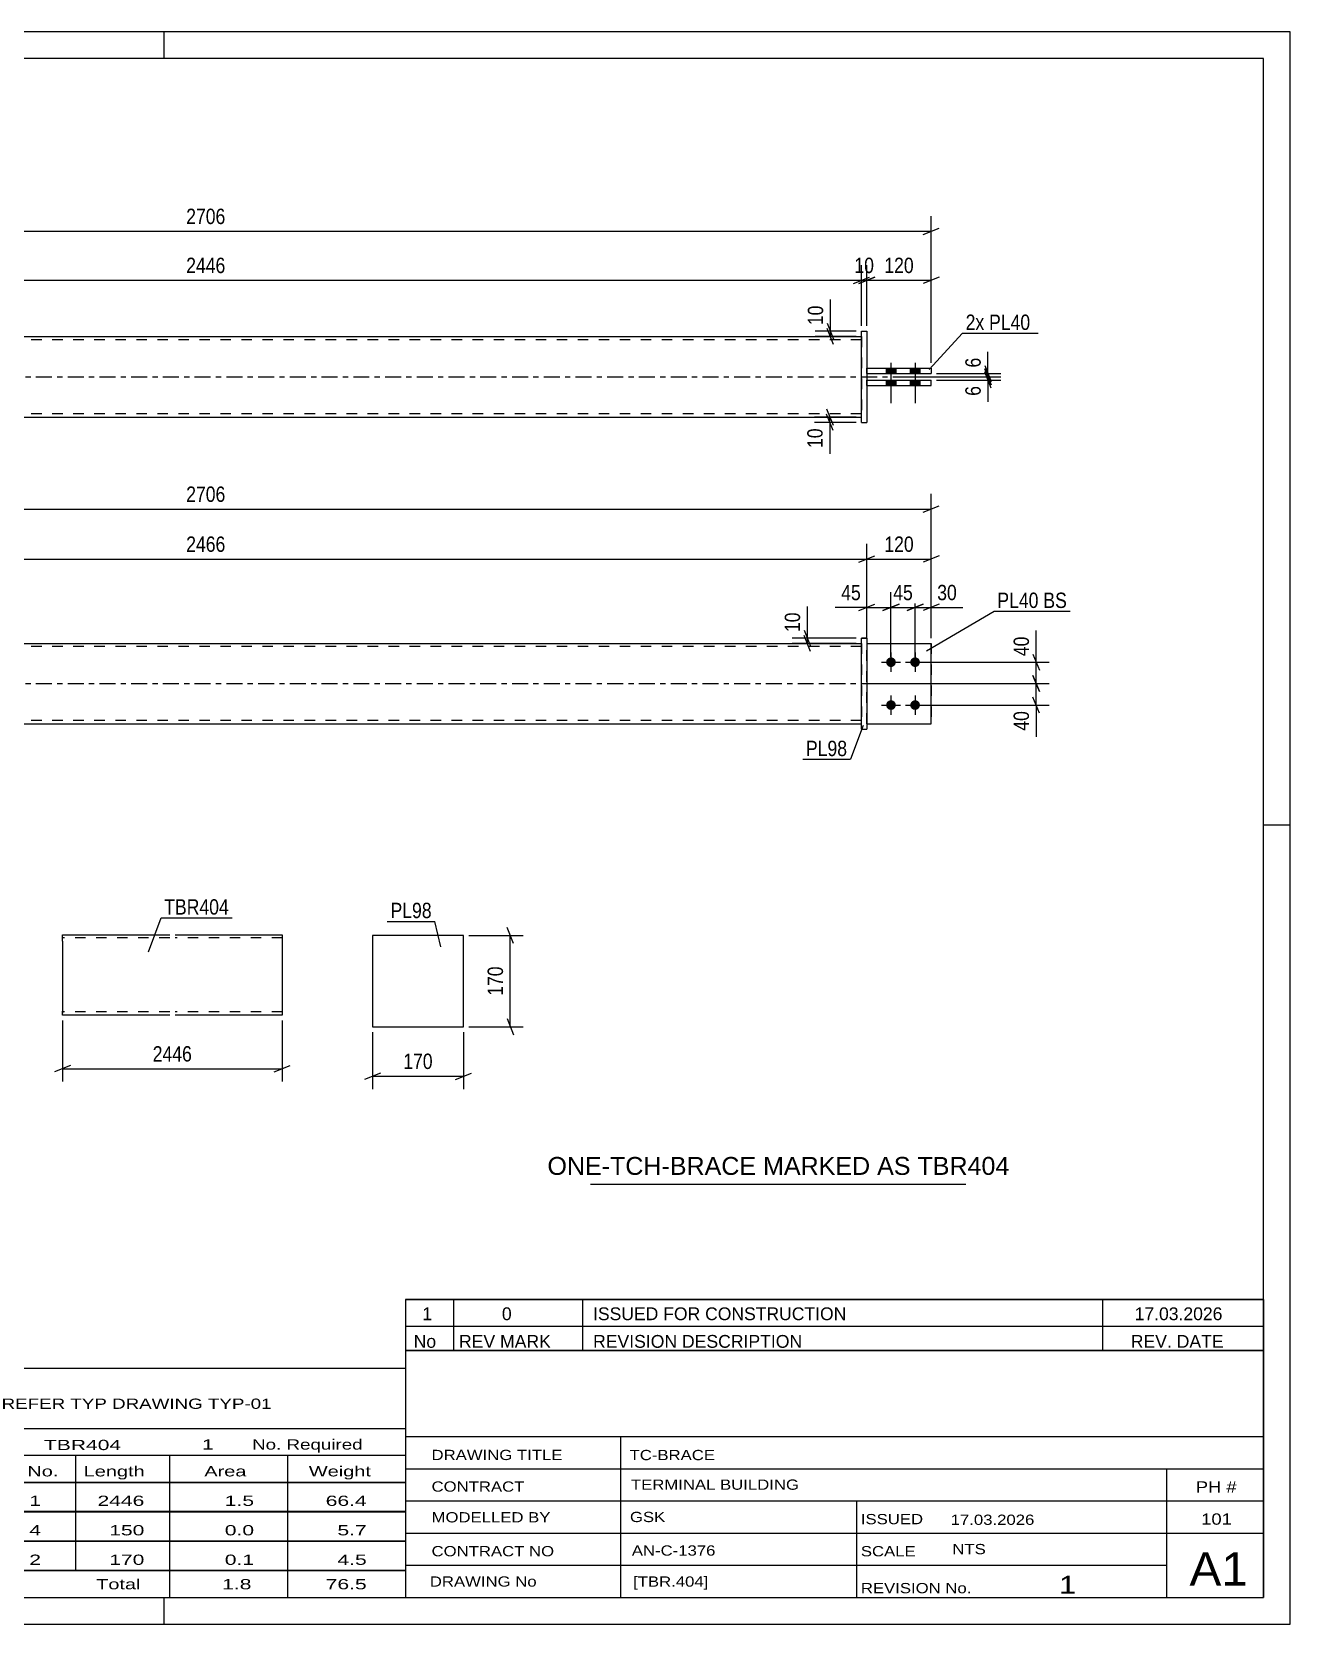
# Model space of a CAD drawing. Header units: millimetres. Extents: x 0 to 420, y 0 to 297.
# Drawn here: x 185.3 to 420, y 0 to 297 of the extents above; entities that cross this region are included whole.
import ezdxf

# ---------------------------------------------------------------- set-up
doc = ezdxf.new("R2010")
doc.units = ezdxf.units.MM
doc.linetypes.add('DXK_LINE_DOT2', pattern=[3.9198, 1.9599, -1.9599])
doc.linetypes.add('DXK_LINE_DOT3', pattern=[5.9187, 2.979, -0.9799, 0.9799, -0.9799])
doc.styles.add('Arial', font='ARIAL.TTF', dxfattribs={"height": 0.2})
doc.styles.add('Arial Narrow', font='ARIALN.TTF', dxfattribs={"height": 0.2})

# ---------------------------------------------------------------- blocks, each defined once
blk = doc.blocks.new('Unknown-580607002-1163')
at = {"color": 5, "linetype": 'Continuous'}
for p, q in [((420, 297), (0, 297)), ((210, 292), (210, 297)), ((420, 0), (420, 297)), ((415, 292), (5, 292)), ((415, 5), (415, 292)), ((420, 149), (415, 149)), ((5, 5), (415, 5)), ((210, 0), (210, 5)), ((0, 0), (420, 0))]:
    blk.add_line(p, q, dxfattribs=at)
blk = doc.blocks.new('Part-580607002-1749 - 1733')
at = {"color": 2, "linetype": 'Continuous'}
for p, q in [((341.06, 183.93), (340.06, 183.93)), ((340.06, 166.93), (340.06, 183.93)), ((341.06, 183.93), (341.06, 166.93)), ((340.06, 166.93), (340.06, 166.93)), ((340.06, 166.93), (341.06, 166.93))]:
    blk.add_line(p, q, dxfattribs=at)
at = {"color": 7, "linetype": 'DXK_LINE_DOT2'}
for p, q in [((340.06, 183.93), (340.06, 183.93)), ((340.06, 183.93), (341.06, 183.93)), ((341.06, 183.93), (341.06, 183.93)), ((340.06, 166.93), (341.06, 166.93))]:
    blk.add_line(p, q, dxfattribs=at)
blk = doc.blocks.new('Part-580607002-1754 - 1733')
at = {"linetype": 'Continuous'}
blk.add_hatch(color=2, dxfattribs=at).paths.add_polyline_path([(125.49, 167.93), (124.69, 169.33), (126.29, 169.33)])
at = {"color": 2, "linetype": 'Continuous'}
for p, q in [((95.49, 182.93), (340.06, 182.93)), ((125.49, 167.93), (124.69, 169.33)), ((124.69, 169.33), (126.29, 169.33)), ((126.29, 169.33), (125.49, 167.93)), ((95.49, 167.93), (340.06, 167.93))]:
    blk.add_line(p, q, dxfattribs=at)
at = {"color": 7, "linetype": 'DXK_LINE_DOT2'}
for p, q in [((95.49, 167.93), (95.49, 182.93)), ((340.06, 182.33), (95.49, 182.33)), ((340.06, 182.93), (340.06, 167.93)), ((340.06, 168.53), (95.49, 168.53))]:
    blk.add_line(p, q, dxfattribs=at)
at = {"color": 7, "linetype": 'DXK_LINE_DOT3'}
blk.add_line((85.49, 175.43), (350.06, 175.43), dxfattribs=at)
at = {"color": 2, "linetype": 'Continuous'}
blk.add_circle((125.49, 168.83), 1, dxfattribs=at)
blk = doc.blocks.new('Bolt-580607002-1755 - 1733')
at = {"linetype": 'Continuous'}
for points in [[(345.56, 180.33), (345.74, 180.31), (345.92, 180.25), (346.09, 180.15), (346.23, 180.03), (346.34, 179.88), (346.41, 179.7), (346.45, 179.52), (346.45, 179.33), (346.41, 179.15), (346.34, 178.98), (346.23, 178.82), (346.09, 178.7), (345.92, 178.6), (345.74, 178.55), (345.56, 178.53), (345.37, 178.55), (345.19, 178.6), (345.03, 178.7), (344.89, 178.82), (344.78, 178.98), (344.7, 179.15), (344.66, 179.33), (344.66, 179.52), (344.7, 179.7), (344.78, 179.88), (344.89, 180.03), (345.03, 180.15), (345.19, 180.25), (345.37, 180.31)], [(350.06, 180.33), (350.24, 180.31), (350.42, 180.25), (350.59, 180.15), (350.73, 180.03), (350.84, 179.88), (350.91, 179.7), (350.95, 179.52), (350.95, 179.33), (350.91, 179.15), (350.84, 178.98), (350.73, 178.82), (350.59, 178.7), (350.42, 178.6), (350.24, 178.55), (350.06, 178.53), (349.87, 178.55), (349.69, 178.6), (349.53, 178.7), (349.39, 178.82), (349.28, 178.98), (349.2, 179.15), (349.16, 179.33), (349.16, 179.52), (349.2, 179.7), (349.28, 179.88), (349.39, 180.03), (349.53, 180.15), (349.69, 180.25), (349.87, 180.31)], [(345.56, 172.33), (345.74, 172.31), (345.92, 172.25), (346.09, 172.15), (346.23, 172.03), (346.34, 171.88), (346.41, 171.7), (346.45, 171.52), (346.45, 171.33), (346.41, 171.15), (346.34, 170.98), (346.23, 170.82), (346.09, 170.7), (345.92, 170.6), (345.74, 170.55), (345.56, 170.53), (345.37, 170.55), (345.19, 170.6), (345.03, 170.7), (344.89, 170.82), (344.78, 170.98), (344.7, 171.15), (344.66, 171.33), (344.66, 171.52), (344.7, 171.7), (344.78, 171.88), (344.89, 172.03), (345.03, 172.15), (345.19, 172.25), (345.37, 172.31)], [(350.06, 172.33), (350.24, 172.31), (350.42, 172.25), (350.59, 172.15), (350.73, 172.03), (350.84, 171.88), (350.91, 171.7), (350.95, 171.52), (350.95, 171.33), (350.91, 171.15), (350.84, 170.98), (350.73, 170.82), (350.59, 170.7), (350.42, 170.6), (350.24, 170.55), (350.06, 170.53), (349.87, 170.55), (349.69, 170.6), (349.53, 170.7), (349.39, 170.82), (349.28, 170.98), (349.2, 171.15), (349.16, 171.33), (349.16, 171.52), (349.2, 171.7), (349.28, 171.88), (349.39, 172.03), (349.53, 172.15), (349.69, 172.25), (349.87, 172.31)]]:
    blk.add_hatch(color=1, dxfattribs=at).paths.add_polyline_path(points)
at = {"color": 1, "linetype": 'Continuous'}
for p, q in [((345.56, 181.23), (345.56, 177.63)), ((350.06, 181.23), (350.06, 177.63)), ((343.76, 179.43), (347.36, 179.43)), ((348.26, 179.43), (351.86, 179.43)), ((345.56, 173.23), (345.56, 169.63)), ((350.06, 173.23), (350.06, 169.63)), ((343.76, 171.43), (347.36, 171.43)), ((348.26, 171.43), (351.86, 171.43))]:
    blk.add_line(p, q, dxfattribs=at)
blk = doc.blocks.new('Part-580607002-1777 - 1733')
at = {"color": 2, "linetype": 'Continuous'}
for p, q in [((341.06, 182.93), (353.06, 182.93)), ((353.06, 182.93), (353.06, 182.93)), ((353.06, 167.93), (353.06, 182.93)), ((341.06, 167.93), (353.06, 167.93))]:
    blk.add_line(p, q, dxfattribs=at)
at = {"color": 7, "linetype": 'DXK_LINE_DOT2'}
for p, q in [((341.06, 182.93), (353.06, 182.93)), ((341.06, 167.93), (341.06, 182.93)), ((353.06, 182.93), (353.06, 182.93)), ((341.06, 167.93), (341.06, 167.93)), ((341.06, 167.93), (353.06, 167.93))]:
    blk.add_line(p, q, dxfattribs=at)
blk = doc.blocks.new('Part-580607002-1782 - 1733')
at = {"color": 7, "linetype": 'DXK_LINE_DOT2'}
for p, q in [((341.06, 182.93), (353.06, 182.93)), ((341.06, 167.93), (341.06, 182.93)), ((341.06, 182.93), (353.06, 182.93)), ((353.06, 182.93), (353.06, 182.93)), ((353.06, 182.93), (353.06, 167.93)), ((341.06, 167.93), (341.06, 167.93)), ((341.06, 167.93), (353.06, 167.93)), ((341.06, 167.93), (353.06, 167.93))]:
    blk.add_line(p, q, dxfattribs=at)
blk = doc.blocks.new('Bolt-580607002-1399 - 1390')
at = {"linetype": 'Continuous'}
for points in [[(346.46, 234.26), (344.66, 234.26), (344.66, 233.26), (346.46, 233.26)], [(346.46, 234.26), (344.66, 234.26), (344.66, 233.26), (346.46, 233.26)], [(346.46, 232.06), (344.66, 232.06), (344.66, 231.06), (346.46, 231.06)], [(346.46, 232.06), (344.66, 232.06), (344.66, 231.06), (346.46, 231.06)], [(350.96, 234.26), (349.16, 234.26), (349.16, 233.26), (350.96, 233.26)], [(350.96, 234.26), (349.16, 234.26), (349.16, 233.26), (350.96, 233.26)], [(350.96, 232.06), (349.16, 232.06), (349.16, 231.06), (350.96, 231.06)], [(350.96, 232.06), (349.16, 232.06), (349.16, 231.06), (350.96, 231.06)]]:
    blk.add_hatch(color=1, dxfattribs=at).paths.add_polyline_path(points)
at = {"color": 1, "linetype": 'Continuous'}
for p, q in [((345.56, 235.26), (345.56, 227.76)), ((345.56, 235.26), (345.56, 227.76)), ((350.06, 235.26), (350.06, 227.76)), ((350.06, 235.26), (350.06, 227.76)), ((344.66, 234.26), (344.66, 233.26)), ((344.66, 234.26), (344.66, 233.26)), ((344.66, 232.06), (344.66, 231.06)), ((344.66, 232.06), (344.66, 231.06)), ((346.46, 234.26), (346.46, 233.26)), ((346.46, 234.26), (346.46, 233.26)), ((346.46, 232.06), (346.46, 231.06)), ((346.46, 232.06), (346.46, 231.06)), ((349.16, 234.26), (349.16, 233.26)), ((349.16, 234.26), (349.16, 233.26)), ((349.16, 232.06), (349.16, 231.06)), ((349.16, 232.06), (349.16, 231.06)), ((350.96, 234.26), (350.96, 233.26)), ((350.96, 234.26), (350.96, 233.26)), ((350.96, 232.06), (350.96, 231.06)), ((350.96, 232.06), (350.96, 231.06))]:
    blk.add_line(p, q, dxfattribs=at)
blk = doc.blocks.new('Part-580607002-1425 - 1390')
at = {"linetype": 'Continuous'}
blk.add_hatch(color=2, dxfattribs=at).paths.add_polyline_path([(125.49, 232.66), (124.69, 234.06), (126.29, 234.06)])
at = {"color": 2, "linetype": 'Continuous'}
for p, q in [((95.49, 240.16), (340.06, 240.16)), ((125.49, 232.66), (124.69, 234.06)), ((124.69, 234.06), (126.29, 234.06)), ((126.29, 234.06), (125.49, 232.66)), ((95.49, 225.16), (340.06, 225.16))]:
    blk.add_line(p, q, dxfattribs=at)
at = {"color": 7, "linetype": 'DXK_LINE_DOT2'}
for p, q in [((95.49, 240.16), (95.49, 225.16)), ((340.06, 239.56), (95.49, 239.56)), ((340.06, 240.16), (340.06, 225.16)), ((340.06, 225.76), (95.49, 225.76))]:
    blk.add_line(p, q, dxfattribs=at)
at = {"color": 7, "linetype": 'DXK_LINE_DOT3'}
blk.add_line((85.49, 232.66), (350.06, 232.66), dxfattribs=at)
at = {"color": 2, "linetype": 'Continuous'}
blk.add_circle((125.49, 233.56), 1, dxfattribs=at)
blk = doc.blocks.new('Part-580607002-1426 - 1390')
at = {"color": 2, "linetype": 'Continuous'}
for p, q in [((340.06, 241.16), (340.06, 241.16)), ((340.06, 224.16), (340.06, 241.16)), ((340.06, 241.16), (341.06, 241.16)), ((341.06, 241.16), (341.06, 241.16)), ((341.06, 241.16), (341.06, 224.16)), ((340.06, 224.16), (341.06, 224.16)), ((340.06, 224.16), (340.06, 224.16)), ((341.06, 224.16), (341.06, 224.16))]:
    blk.add_line(p, q, dxfattribs=at)
at = {"color": 7, "linetype": 'DXK_LINE_DOT2'}
for p, q in [((340.06, 241.16), (340.06, 241.16)), ((340.06, 241.16), (341.06, 241.16)), ((340.06, 224.16), (341.06, 224.16))]:
    blk.add_line(p, q, dxfattribs=at)
blk = doc.blocks.new('Part-580607002-1452 - 1390')
at = {"color": 2, "linetype": 'Continuous'}
for p, q in [((341.06, 232.06), (353.06, 232.06)), ((353.06, 231.06), (353.06, 232.06)), ((341.06, 231.06), (353.06, 231.06))]:
    blk.add_line(p, q, dxfattribs=at)
at = {"color": 7, "linetype": 'DXK_LINE_DOT2'}
for p, q in [((341.06, 231.06), (341.06, 232.06)), ((341.06, 232.06), (353.06, 232.06)), ((341.06, 231.06), (353.06, 231.06))]:
    blk.add_line(p, q, dxfattribs=at)
blk = doc.blocks.new('Part-580607002-1457 - 1390')
at = {"color": 2, "linetype": 'Continuous'}
for p, q in [((341.06, 234.26), (353.06, 234.26)), ((341.06, 233.26), (353.06, 233.26)), ((353.06, 234.26), (353.06, 233.26))]:
    blk.add_line(p, q, dxfattribs=at)
at = {"color": 7, "linetype": 'DXK_LINE_DOT2'}
for p, q in [((341.06, 233.26), (341.06, 234.26)), ((341.06, 234.26), (353.06, 234.26)), ((341.06, 233.26), (353.06, 233.26)), ((353.06, 234.26), (353.06, 234.26))]:
    blk.add_line(p, q, dxfattribs=at)
blk = doc.blocks.new('Part-580607002-2274 - 2268')
at = {"color": 2, "linetype": 'Continuous'}
for p, q in [((248.84, 128.44), (248.85, 111.44)), ((265.84, 128.44), (248.84, 128.44)), ((265.85, 111.44), (265.84, 128.44)), ((248.85, 111.44), (265.85, 111.44))]:
    blk.add_line(p, q, dxfattribs=at)
blk = doc.blocks.new('Part-580607002-2299 - 2293')
at = {"color": 2, "linetype": 'Continuous'}
for p, q in [((191.04, 127.39), (191.04, 128.59)), ((191.04, 128.59), (211.04, 128.59)), ((212.04, 128.59), (232.04, 128.59)), ((232.04, 128.59), (232.04, 128.5)), ((232.04, 128.5), (232.04, 127.39)), ((191.04, 127.39), (191.04, 114.33)), ((232.04, 127.39), (232.04, 113.59)), ((191.04, 113.68), (191.04, 114.33)), ((191.04, 113.59), (191.04, 113.68)), ((211.04, 113.59), (191.04, 113.59)), ((232.04, 113.59), (212.04, 113.59))]:
    blk.add_line(p, q, dxfattribs=at)
at = {"color": 7, "linetype": 'DXK_LINE_DOT2'}
for p, q in [((211.04, 127.99), (191.04, 127.99)), ((232.04, 127.99), (212.04, 127.99)), ((232.04, 128.24), (232.04, 127.39)), ((191.04, 114.33), (191.04, 113.94)), ((191.04, 114.19), (191.04, 114.23)), ((211.04, 114.19), (191.04, 114.19)), ((232.04, 114.19), (212.04, 114.19)), ((232.04, 114.23), (232.04, 114.33)), ((232.04, 114.19), (232.04, 114.23)), ((232.04, 114.19), (232.04, 114.23))]:
    blk.add_line(p, q, dxfattribs=at)
blk = doc.blocks.new('StraightDimension-580607002-1994 - 1733')
at = {"color": 7, "linetype": 'Continuous'}
for p, q in [((348.56, 189.04), (351.56, 190.24)), ((350.06, 180.43), (350.06, 192.49)), ((354.56, 190.24), (351.56, 189.04)), ((353.06, 183.93), (353.06, 192.49)), ((350.06, 189.64), (353.06, 189.64))]:
    blk.add_line(p, q, dxfattribs=at)
at = {"color": 0}
blk.add_wipeout([(358.44, 190.39), (358.44, 194.59), (353.58, 194.59), (353.58, 190.39)], dxfattribs=at)
at = {"color": 7, "linetype": 'Continuous'}
blk.add_line((353.06, 189.64), (358.96, 189.64), dxfattribs=at)
blk.add_line((353.06, 189.64), (358.96, 189.64), dxfattribs=at)
at = {"color": 3, "style": 'Arial Narrow'}
blk.add_text('30', height=2.863, dxfattribs=at).set_placement((354.18, 190.99))
blk = doc.blocks.new('StraightDimension-580607002-1981 - 1733')
at = {"color": 7, "linetype": 'Continuous'}
for p, q in [((344.06, 189.04), (347.06, 190.24)), ((345.56, 180.43), (345.56, 192.49)), ((351.56, 190.24), (348.56, 189.04)), ((350.06, 180.43), (350.06, 192.49)), ((345.56, 189.64), (350.06, 189.64))]:
    blk.add_line(p, q, dxfattribs=at)
at = {"color": 0}
blk.add_wipeout([(350.24, 190.39), (350.24, 194.59), (345.38, 194.59), (345.38, 190.39)], dxfattribs=at)
at = {"color": 3, "style": 'Arial Narrow'}
blk.add_text('45', height=2.863, dxfattribs=at).set_placement((345.98, 190.99))
blk = doc.blocks.new('StraightDimension-580607002-1784 - 1733')
at = {"color": 7, "linetype": 'Continuous'}
for p, q in [((329.36, 185.43), (330.56, 182.43)), ((330.56, 181.43), (329.36, 184.43)), ((339.06, 183.93), (327.11, 183.93)), ((339.06, 182.93), (327.11, 182.93)), ((329.96, 182.93), (329.96, 183.93))]:
    blk.add_line(p, q, dxfattribs=at)
at = {"color": 0}
blk.add_wipeout([(329.21, 189.31), (325.01, 189.31), (325.01, 184.45), (329.21, 184.45)], dxfattribs=at)
at = {"color": 7, "linetype": 'Continuous'}
blk.add_line((329.96, 183.93), (329.96, 189.83), dxfattribs=at)
blk.add_line((329.96, 183.93), (329.96, 189.83), dxfattribs=at)
at = {"color": 3, "style": 'Arial Narrow'}
blk.add_text('10', height=2.863, rotation=90.0002, dxfattribs=at).set_placement((328.61, 185.05))
blk = doc.blocks.new('StraightDimension-580607002-1887 - 1733')
at = {"color": 7, "linetype": 'Continuous'}
for p, q in [((95.99, 199.26), (92.99, 198.06)), ((94.49, 183.93), (94.49, 201.51)), ((339.56, 198.06), (342.56, 199.26)), ((341.06, 183.93), (341.06, 201.51)), ((94.49, 198.66), (341.06, 198.66))]:
    blk.add_line(p, q, dxfattribs=at)
at = {"color": 0}
blk.add_wipeout([(222.03, 199.41), (222.03, 203.61), (213.52, 203.61), (213.52, 199.41)], dxfattribs=at)
at = {"color": 3, "style": 'Arial Narrow'}
blk.add_text('2466', height=2.863, dxfattribs=at).set_placement((214.12, 200.01))
blk = doc.blocks.new('StraightDimension-580607002-1906 - 1733')
at = {"color": 7, "linetype": 'Continuous'}
for p, q in [((339.56, 198.06), (342.56, 199.26)), ((341.06, 183.93), (341.06, 201.51)), ((354.56, 199.26), (351.56, 198.06)), ((353.06, 183.93), (353.06, 201.51)), ((341.06, 198.66), (353.06, 198.66))]:
    blk.add_line(p, q, dxfattribs=at)
at = {"color": 0}
blk.add_wipeout([(350.4, 199.41), (350.4, 203.61), (343.72, 203.61), (343.72, 199.41)], dxfattribs=at)
at = {"color": 3, "style": 'Arial Narrow'}
blk.add_text('120', height=2.863, dxfattribs=at).set_placement((344.32, 200.01))
blk = doc.blocks.new('StraightDimension-580607002-1926 - 1733')
at = {"color": 7, "linetype": 'Continuous'}
for p, q in [((351.06, 179.43), (375.04, 179.43)), ((372.04, 180.93), (373.24, 177.93)), ((372.64, 175.43), (372.64, 179.43)), ((342.06, 175.43), (375.04, 175.43)), ((373.24, 173.93), (372.04, 176.93))]:
    blk.add_line(p, q, dxfattribs=at)
at = {"color": 0}
blk.add_wipeout([(371.89, 184.81), (367.69, 184.81), (367.69, 179.95), (371.89, 179.95)], dxfattribs=at)
at = {"color": 7, "linetype": 'Continuous'}
blk.add_line((372.64, 179.43), (372.64, 185.33), dxfattribs=at)
blk.add_line((372.64, 179.43), (372.64, 185.33), dxfattribs=at)
at = {"color": 3, "style": 'Arial Narrow'}
blk.add_text('40', height=2.863, rotation=90.0002, dxfattribs=at).set_placement((371.29, 180.55))
blk = doc.blocks.new('StraightDimension-580607002-1935 - 1733')
at = {"color": 7, "linetype": 'Continuous'}
for p, q in [((342.06, 175.43), (375.04, 175.43)), ((372.04, 176.93), (373.24, 173.93)), ((372.64, 171.43), (372.64, 175.43)), ((373.24, 169.93), (372.04, 172.93)), ((351.06, 171.43), (375.04, 171.43))]:
    blk.add_line(p, q, dxfattribs=at)
at = {"color": 0}
blk.add_wipeout([(371.89, 170.9), (367.69, 170.9), (367.69, 166.05), (371.89, 166.05)], dxfattribs=at)
at = {"color": 7, "linetype": 'Continuous'}
blk.add_line((372.64, 171.43), (372.64, 165.52), dxfattribs=at)
blk.add_line((372.64, 171.43), (372.64, 165.52), dxfattribs=at)
at = {"color": 3, "style": 'Arial Narrow'}
blk.add_text('40', height=2.863, rotation=90.0002, dxfattribs=at).set_placement((371.29, 166.65))
blk = doc.blocks.new('StraightDimension-580607002-1945 - 1733')
at = {"color": 7, "linetype": 'Continuous'}
for p, q in [((83.99, 208.58), (80.99, 207.38)), ((82.49, 183.93), (82.49, 210.83)), ((82.49, 207.98), (353.06, 207.98)), ((351.56, 207.38), (354.56, 208.58)), ((353.06, 183.93), (353.06, 210.83))]:
    blk.add_line(p, q, dxfattribs=at)
at = {"color": 0}
blk.add_wipeout([(222.03, 208.73), (222.03, 212.93), (213.52, 212.93), (213.52, 208.73)], dxfattribs=at)
at = {"color": 3, "style": 'Arial Narrow'}
blk.add_text('2706', height=2.863, dxfattribs=at).set_placement((214.12, 209.33))
blk = doc.blocks.new('StraightDimension-580607002-1965 - 1733')
at = {"color": 7, "linetype": 'Continuous'}
for p, q in [((339.56, 189.04), (342.56, 190.24)), ((341.06, 183.93), (341.06, 192.49)), ((347.06, 190.24), (344.06, 189.04)), ((345.56, 180.43), (345.56, 192.49)), ((341.06, 189.64), (345.56, 189.64))]:
    blk.add_line(p, q, dxfattribs=at)
at = {"color": 0}
blk.add_wipeout([(340.53, 190.39), (340.53, 194.59), (335.68, 194.59), (335.68, 190.39)], dxfattribs=at)
at = {"color": 7, "linetype": 'Continuous'}
blk.add_line((341.06, 189.64), (335.15, 189.64), dxfattribs=at)
blk.add_line((341.06, 189.64), (335.15, 189.64), dxfattribs=at)
at = {"color": 3, "style": 'Arial Narrow'}
blk.add_text('45', height=2.863, dxfattribs=at).set_placement((336.28, 190.99))
blk = doc.blocks.new('StraightDimension-580607002-1634 - 1390')
at = {"color": 7, "linetype": 'Continuous'}
for p, q in [((340.06, 242.16), (340.06, 253.51)), ((341.06, 242.16), (341.06, 253.51)), ((338.56, 250.06), (341.56, 251.26)), ((342.56, 251.26), (339.56, 250.06)), ((340.06, 250.66), (341.06, 250.66))]:
    blk.add_line(p, q, dxfattribs=at)
at = {"color": 0}
blk.add_wipeout([(342.99, 251.41), (342.99, 255.61), (338.13, 255.61), (338.13, 251.41)], dxfattribs=at)
at = {"color": 3, "style": 'Arial Narrow'}
blk.add_text('10', height=2.863, dxfattribs=at).set_placement((338.73, 252.01))
blk = doc.blocks.new('StraightDimension-580607002-1459 - 1390')
at = {"color": 7, "linetype": 'Continuous'}
for p, q in [((333.56, 226.66), (334.76, 223.66)), ((339.06, 225.16), (331.31, 225.16)), ((339.06, 224.16), (331.31, 224.16)), ((334.76, 222.66), (333.56, 225.66)), ((334.16, 224.16), (334.16, 225.16))]:
    blk.add_line(p, q, dxfattribs=at)
at = {"color": 0}
blk.add_wipeout([(333.41, 223.64), (329.21, 223.64), (329.21, 218.78), (333.41, 218.78)], dxfattribs=at)
at = {"color": 7, "linetype": 'Continuous'}
blk.add_line((334.16, 224.16), (334.16, 218.26), dxfattribs=at)
blk.add_line((334.16, 224.16), (334.16, 218.26), dxfattribs=at)
at = {"color": 3, "style": 'Arial Narrow'}
blk.add_text('10', height=2.863, rotation=90.0002, dxfattribs=at).set_placement((332.81, 219.38))
blk = doc.blocks.new('StraightDimension-580607002-1473 - 1390')
at = {"color": 7, "linetype": 'Continuous'}
for p, q in [((339.06, 241.16), (331.41, 241.16)), ((333.66, 242.66), (334.86, 239.66)), ((334.86, 238.66), (333.66, 241.66)), ((334.26, 240.16), (334.26, 241.16)), ((339.06, 240.16), (331.41, 240.16))]:
    blk.add_line(p, q, dxfattribs=at)
at = {"color": 0}
blk.add_wipeout([(333.51, 246.54), (329.31, 246.54), (329.31, 241.69), (333.51, 241.69)], dxfattribs=at)
at = {"color": 7, "linetype": 'Continuous'}
blk.add_line((334.26, 241.16), (334.26, 247.07), dxfattribs=at)
blk.add_line((334.26, 241.16), (334.26, 247.07), dxfattribs=at)
at = {"color": 3, "style": 'Arial Narrow'}
blk.add_text('10', height=2.863, rotation=90.0002, dxfattribs=at).set_placement((332.91, 242.29))
blk = doc.blocks.new('StraightDimension-580607002-1606 - 1390')
at = {"color": 7, "linetype": 'Continuous'}
for p, q in [((348.81, 232.66), (366.04, 232.66)), ((354.06, 232.06), (366.04, 232.06)), ((363.04, 234.16), (364.24, 231.16)), ((364.24, 230.56), (363.04, 233.56)), ((363.64, 232.06), (363.64, 232.66))]:
    blk.add_line(p, q, dxfattribs=at)
at = {"color": 0}
blk.add_wipeout([(362.89, 231.54), (358.69, 231.54), (358.69, 228.51), (362.89, 228.51)], dxfattribs=at)
at = {"color": 7, "linetype": 'Continuous'}
blk.add_line((363.64, 232.06), (363.64, 227.98), dxfattribs=at)
blk.add_line((363.64, 232.06), (363.64, 227.98), dxfattribs=at)
at = {"color": 3, "style": 'Arial Narrow'}
blk.add_text('6', height=2.86, rotation=90.0002, dxfattribs=at).set_placement((362.29, 229.11))
blk = doc.blocks.new('StraightDimension-580607002-1615 - 1390')
at = {"color": 7, "linetype": 'Continuous'}
for p, q in [((363.04, 234.76), (364.24, 231.76)), ((348.81, 232.66), (366.04, 232.66)), ((354.06, 233.26), (366.04, 233.26)), ((364.24, 231.16), (363.04, 234.16)), ((363.64, 232.66), (363.64, 233.26))]:
    blk.add_line(p, q, dxfattribs=at)
at = {"color": 0}
blk.add_wipeout([(362.89, 236.82), (358.69, 236.82), (358.69, 233.79), (362.89, 233.79)], dxfattribs=at)
at = {"color": 7, "linetype": 'Continuous'}
blk.add_line((363.64, 233.26), (363.64, 237.34), dxfattribs=at)
blk.add_line((363.64, 233.26), (363.64, 237.34), dxfattribs=at)
at = {"color": 3, "style": 'Arial Narrow'}
blk.add_text('6', height=2.86, rotation=90.0002, dxfattribs=at).set_placement((362.29, 234.39))
blk = doc.blocks.new('StraightDimension-580607002-1624 - 1390')
at = {"color": 7, "linetype": 'Continuous'}
for p, q in [((95.49, 242.16), (95.49, 253.51)), ((340.06, 242.16), (340.06, 253.51)), ((96.99, 251.26), (93.99, 250.06)), ((95.49, 250.66), (340.06, 250.66)), ((338.56, 250.06), (341.56, 251.26))]:
    blk.add_line(p, q, dxfattribs=at)
at = {"color": 0}
blk.add_wipeout([(222.03, 251.41), (222.03, 255.61), (213.52, 255.61), (213.52, 251.41)], dxfattribs=at)
at = {"color": 3, "style": 'Arial Narrow'}
blk.add_text('2446', height=2.863, dxfattribs=at).set_placement((214.12, 252.01))
blk = doc.blocks.new('StraightDimension-580607002-1644 - 1390')
at = {"color": 7, "linetype": 'Continuous'}
for p, q in [((341.06, 242.16), (341.06, 253.51)), ((353.06, 235.26), (353.06, 253.51)), ((339.56, 250.06), (342.56, 251.26)), ((341.06, 250.66), (353.06, 250.66)), ((354.56, 251.26), (351.56, 250.06))]:
    blk.add_line(p, q, dxfattribs=at)
at = {"color": 0}
blk.add_wipeout([(350.4, 251.41), (350.4, 255.61), (343.72, 255.61), (343.72, 251.41)], dxfattribs=at)
at = {"color": 3, "style": 'Arial Narrow'}
blk.add_text('120', height=2.863, dxfattribs=at).set_placement((344.32, 252.01))
blk = doc.blocks.new('StraightDimension-580607002-1675 - 1390')
at = {"color": 7, "linetype": 'Continuous'}
for p, q in [((82.49, 235.26), (82.49, 262.65)), ((353.06, 235.26), (353.06, 262.65)), ((83.99, 260.4), (80.99, 259.2)), ((82.49, 259.8), (353.06, 259.8)), ((351.56, 259.2), (354.56, 260.4))]:
    blk.add_line(p, q, dxfattribs=at)
at = {"color": 0}
blk.add_wipeout([(222.03, 260.55), (222.03, 264.75), (213.52, 264.75), (213.52, 260.55)], dxfattribs=at)
at = {"color": 3, "style": 'Arial Narrow'}
blk.add_text('2706', height=2.863, dxfattribs=at).set_placement((214.12, 261.15))
blk = doc.blocks.new('StraightDimension-580607002-2276 - 2268')
at = {"color": 7, "linetype": 'Continuous'}
for p, q in [((248.85, 110.44), (248.85, 99.8)), ((265.85, 110.44), (265.85, 99.8)), ((250.35, 102.8), (247.35, 101.6)), ((248.85, 102.2), (265.85, 102.2)), ((264.35, 101.6), (267.35, 102.8))]:
    blk.add_line(p, q, dxfattribs=at)
at = {"color": 0}
blk.add_wipeout([(260.69, 102.95), (260.69, 107.15), (254, 107.15), (254, 102.95)], dxfattribs=at)
at = {"color": 3, "style": 'Arial Narrow'}
blk.add_text('170', height=2.863, dxfattribs=at).set_placement((254.6, 103.55))
blk = doc.blocks.new('StraightDimension-580607002-2281 - 2268')
at = {"color": 7, "linetype": 'Continuous'}
for p, q in [((266.84, 128.44), (276.95, 128.44)), ((275.15, 126.94), (273.95, 129.94)), ((274.55, 111.44), (274.55, 128.44)), ((273.95, 112.94), (275.15, 109.94)), ((266.85, 111.44), (276.95, 111.44))]:
    blk.add_line(p, q, dxfattribs=at)
at = {"color": 0}
blk.add_wipeout([(273.8, 123.28), (269.6, 123.28), (269.6, 116.6), (273.8, 116.6)], dxfattribs=at)
at = {"color": 3, "style": 'Arial Narrow'}
blk.add_text('170', height=2.863, rotation=90.0002, dxfattribs=at).set_placement((273.2, 117.2))
blk = doc.blocks.new('StraightDimension-580607002-2303 - 2293')
at = {"color": 7, "linetype": 'Continuous'}
for p, q in [((191.04, 112.59), (191.04, 101.19)), ((232.04, 112.59), (232.04, 101.19)), ((192.54, 104.19), (189.54, 102.99)), ((230.54, 102.99), (233.54, 104.19)), ((191.04, 103.59), (232.04, 103.59))]:
    blk.add_line(p, q, dxfattribs=at)
at = {"color": 0}
blk.add_wipeout([(215.79, 104.34), (215.79, 108.54), (207.28, 108.54), (207.28, 104.34)], dxfattribs=at)
at = {"color": 3, "style": 'Arial Narrow'}
blk.add_text('2446', height=2.863, dxfattribs=at).set_placement((207.88, 104.94))
blk = doc.blocks.new('Unknown-580607002-4241')
at = {"color": 7, "linetype": 'Continuous'}
for p, q in [((255, 51.05), (255, 5)), ((255, 51.05), (415, 51.05)), ((415, 51), (415, 5)), ((255, 35), (415, 35)), ((295.14, 35), (295.14, 5)), ((255, 29), (415, 29)), ((397, 5.05), (397, 29.05)), ((255, 23), (415, 23)), ((339.14, 23), (339.14, 5)), ((255, 17), (415, 17)), ((255, 11), (397, 11)), ((255, 5), (415, 5))]:
    blk.add_line(p, q, dxfattribs=at)
at = {"color": 7, "style": 'Arial Narrow'}
for s, height, width, p in [('DRAWING TITLE', 1.9089, 1.425378, (259.88, 30.61)), ('TC-BRACE', 1.909, 1.425378, (296.81, 30.59)), ('TERMINAL BUILDING', 1.9089, 1.425378, (297.06, 25.07)), ('CONTRACT', 1.909, 1.425378, (259.88, 24.71)), ('MODELLED BY', 1.9089, 1.425378, (259.88, 18.98)), ('GSK', 1.909, 1.425378, (296.88, 19.04)), ('ISSUED', 1.909, 1.425378, (339.94, 18.64)), ('17.03.2026', 1.909, 1.425378, (356.69, 18.52)), ('CONTRACT NO', 1.9089, 1.425378, (259.88, 12.66)), ('AN-C-1376', 1.909, 1.425378, (297.23, 12.78)), ('SCALE', 1.909, 1.425378, (339.94, 12.65)), ('A1', 6.204, 1.25, (401.24, 7.2)), ('DRAWING No', 1.909, 1.425378, (259.56, 7)), ('[TBR.404]', 1.909, 1.425378, (297.46, 6.99)), ('1', 3.34, 1.5, (376.91, 5.68)), ('REVISION No.', 1.9089, 1.425378, (339.94, 5.77))]:
    blk.add_text(s, height=height, dxfattribs=dict(at, width=width)).set_placement(p)
at = {"color": 7, "linetype": 'Continuous', "style": 'Arial Narrow'}
for s, height, width, p in [('PH #', 2.1, 1.42538, (402.4, 24.55)), ('101', 2.1, 1.42538, (403.41, 18.55)), ('NTS', 1.909, 1.425378, (357, 13.05))]:
    blk.add_text(s, height=height, dxfattribs=dict(at, width=width)).set_placement(p)
blk = doc.blocks.new('Unknown-580607002-4242')
at = {"color": 7, "linetype": 'Continuous'}
for p, q in [((255, 60.55), (415, 60.55)), ((415, 60.55), (255, 60.55)), ((255, 60.55), (255, 55.55)), ((264, 60.55), (264, 55.55)), ((288, 60.55), (288, 55.55)), ((385, 60.55), (385, 55.55)), ((415, 60.55), (415, 55.55)), ((255, 55.55), (415, 55.55)), ((255, 55.55), (255, 51.05)), ((255, 55.55), (415, 55.55)), ((264, 55.55), (264, 51.05)), ((288, 55.55), (288, 51.05)), ((385, 55.55), (385, 51.05)), ((415, 55.55), (415, 51.05)), ((415, 51.05), (255, 51.05))]:
    blk.add_line(p, q, dxfattribs=at)
at = {"color": 7, "linetype": 'Continuous', "style": 'Arial Narrow'}
for s, height, width, p in [('1', 2.39, 1.196471, (258.16, 56.7)), ('0', 2.39, 1.196471, (273, 56.7)), ('ISSUED FOR CONSTRUCTION', 2.3861, 1.196471, (290, 56.7)), ('17.03.2026', 2.386, 1.196471, (391, 56.7)), ('No', 2.386, 1.2, (256.54, 51.55)), ('REV MARK', 2.386, 1.2, (265, 51.55)), ('REVISION DESCRIPTION', 2.3861, 1.2, (290, 51.55)), ('REV. DATE', 2.386, 1.2, (390.28, 51.55))]:
    blk.add_text(s, height=height, dxfattribs=dict(at, width=width)).set_placement(p)
blk = doc.blocks.new('Unknown-580607002-4243')
at = {"color": 7, "linetype": 'Continuous'}
for p, q in [((95, 47.75), (255, 47.75)), ((95, 36.5), (95, 47.75)), ((255, 47.75), (255, 36.5)), ((95, 36.5), (255, 36.5)), ((95, 36.5), (95, 31.5)), ((255, 36.5), (255, 31.5)), ((95, 31.5), (255, 31.5)), ((95, 31.5), (95, 26.5)), ((119, 31.5), (119, 26.5)), ((154.5, 31.5), (154.5, 26.5)), ((180.5, 31.5), (180.5, 26.5)), ((193.5, 31.5), (193.5, 26.5)), ((211, 31.5), (211, 26.5)), ((233, 31.5), (233, 26.5)), ((255, 31.5), (255, 26.5)), ((95, 26.5), (255, 26.5)), ((95, 26.45), (95, 21.05)), ((95, 26.45), (255, 26.45)), ((119, 26.5), (119, 21)), ((154.5, 26.5), (154.5, 21)), ((180.5, 26.5), (180.5, 21)), ((193.5, 26.5), (193.5, 21)), ((211, 26.5), (211, 21)), ((233, 26.5), (233, 21)), ((255, 26.45), (255, 21.05)), ((95, 21.05), (255, 21.05)), ((95, 20.95), (95, 15.55)), ((95, 20.95), (255, 20.95)), ((119, 21), (119, 15.5)), ((154.5, 21), (154.5, 15.5)), ((180.5, 21), (180.5, 15.5)), ((193.5, 21), (193.5, 15.5)), ((211, 21), (211, 15.5)), ((233, 21), (233, 15.5)), ((255, 20.95), (255, 15.55)), ((95, 15.55), (255, 15.55)), ((95, 15.45), (95, 10.05)), ((95, 15.45), (255, 15.45)), ((119, 15.5), (119, 10)), ((154.5, 15.5), (154.5, 10)), ((180.5, 15.5), (180.5, 10)), ((193.5, 15.5), (193.5, 10)), ((211, 15.5), (211, 10)), ((233, 15.5), (233, 10)), ((255, 15.45), (255, 10.05)), ((95, 10.05), (255, 10.05)), ((95, 10), (255, 10)), ((95, 10), (95, 5)), ((211, 10), (211, 5)), ((233, 10), (233, 5)), ((255, 10), (255, 5)), ((95, 5), (255, 5))]:
    blk.add_line(p, q, dxfattribs=at)
at = {"color": 7, "style": 'Arial Narrow'}
for s, height, width, p in [('GENERAL NOTES & WELD DETAILS :', 2.8633, 1.4, (96.15, 40.06)), ('REFER TYP DRAWING TYP-01', 1.9089, 1.6, (179.7, 40.16)), ("MATERIAL LIST FOR ASSEMBLY MK'D", 1.9089, 1.6, (96.15, 32.56)), ('TBR404', 1.909, 1.794707, (187.59, 32.47)), ('1', 1.91, 1.794707, (217.08, 32.56)), ('No. Required', 1.9089, 1.6, (226.41, 32.56)), ('Mark', 1.909, 1.7, (96.34, 27.5)), ('Profile', 1.909, 1.7, (129.41, 27.5)), ('Material', 1.909, 1.7, (159.54, 27.56)), ('No.', 1.909, 1.7, (184.5, 27.56)), ('Length', 1.909, 1.7, (195, 27.56)), ('Area', 1.909, 1.7, (217.5, 27.56)), ('Weight', 1.909, 1.7, (237, 27.56))]:
    blk.add_text(s, height=height, dxfattribs=dict(at, width=width)).set_placement(p)
at = {"color": 7, "linetype": 'Continuous', "style": 'Arial Narrow'}
for s, height, width, p in [('TBR404', 1.909, 1.794707, (96.5, 22.06)), ('SHS150*6', 1.909, 1.794707, (121, 22.06)), ('E350', 1.909, 1.794707, (160.74, 22.06)), ('1', 1.91, 1.794707, (184.86, 22.06)), ('2446', 1.909, 1.794707, (197.58, 22.06)), ('1.5', 1.909, 1.794707, (221.32, 22.06)), ('66.4', 1.909, 1.794707, (240.14, 22.06)), ('PL40', 1.909, 1.794707, (96.5, 16.56)), ('PL10*120', 1.909, 1.794707, (121, 16.56)), ('E350', 1.909, 1.794707, (160.74, 16.56)), ('4', 1.91, 1.794707, (184.86, 16.56)), ('150', 1.909, 1.794707, (199.77, 16.56)), ('0.0', 1.909, 1.794707, (221.32, 16.56)), ('5.7', 1.909, 1.794707, (242.33, 16.56)), ('PL98', 1.909, 1.794707, (96.5, 11.06)), ('PL10*170', 1.909, 1.794707, (121, 11.06)), ('E350', 1.909, 1.794707, (160.74, 11.06)), ('2', 1.91, 1.794707, (184.86, 11.06)), ('170', 1.909, 1.794707, (199.77, 11.06)), ('0.1', 1.909, 1.794707, (221.32, 11.06)), ('4.5', 1.909, 1.794707, (242.33, 11.06)), ('Total', 1.909, 1.7, (197.33, 6.5)), ('1.8', 1.909, 1.794707, (220.83, 6.5)), ('76.5', 1.909, 1.794707, (240.14, 6.5))]:
    blk.add_text(s, height=height, dxfattribs=dict(at, width=width)).set_placement(p)
blk = doc.blocks.new('Unknown-580607002-4244')
at = {"color": 7, "linetype": 'Continuous'}
blk.add_line((289.5, 82.05), (359.5, 82.05), dxfattribs=at)
at = {"color": 7, "style": 'Arial'}
blk.add_text('ONE-TCH-BRACE MARKED AS TBR404', height=3.3428, dxfattribs=at).set_placement((281.49, 83.8))
blk = doc.blocks.new('Mark-580607002-1745 - 1733')
at = {"color": 0}
blk.add_wipeout([(337.38, 161.91), (337.38, 164.91), (329.7, 164.91), (329.7, 161.91)], dxfattribs=at)
blk.add_wipeout([(337.38, 161.91), (337.38, 164.91), (329.7, 164.91), (329.7, 161.91)], dxfattribs=at)
at = {"color": 30, "linetype": 'Continuous'}
for p in [(340.36, 167.62), (329.1, 161.31)]:
    blk.add_line(p, (337.98, 161.31), dxfattribs=at)
at = {"color": 3, "style": 'Arial Narrow'}
blk.add_text('PL98', height=2.863, dxfattribs=at).set_placement((329.7, 161.91))
blk = doc.blocks.new('MarkSet-580607002-2032 - 1733')
at = {"color": 0}
blk.add_wipeout([(373.08, 189.54), (373.08, 192.54), (365.4, 192.54), (365.4, 189.54)], dxfattribs=at)
blk.add_wipeout([(373.08, 189.54), (373.08, 192.54), (365.4, 192.54), (365.4, 189.54)], dxfattribs=at)
at = {"color": 30, "linetype": 'Continuous'}
blk.add_line((352.21, 181.56), (364.8, 188.94), dxfattribs=at)
at = {"color": 0}
blk.add_wipeout([(378.36, 189.54), (378.36, 192.54), (373.98, 192.54), (373.98, 189.54)], dxfattribs=at)
blk.add_wipeout([(378.36, 189.54), (378.36, 192.54), (373.98, 192.54), (373.98, 189.54)], dxfattribs=at)
at = {"color": 30, "linetype": 'Continuous'}
blk.add_line((364.8, 188.94), (378.96, 188.94), dxfattribs=at)
at = {"color": 3, "style": 'Arial Narrow'}
for s, p in [('PL40', (365.4, 189.54)), ('BS', (373.98, 189.54))]:
    blk.add_text(s, height=2.863, dxfattribs=at).set_placement(p)
blk = doc.blocks.new('MarkSet-580607002-1724 - 1390')
at = {"color": 0}
blk.add_wipeout([(362.95, 241.4), (362.95, 244.4), (359.48, 244.4), (359.48, 241.4)], dxfattribs=at)
blk.add_wipeout([(362.95, 241.4), (362.95, 244.4), (359.48, 244.4), (359.48, 241.4)], dxfattribs=at)
at = {"color": 30, "linetype": 'Continuous'}
blk.add_line((352.67, 233.99), (358.88, 240.8), dxfattribs=at)
at = {"color": 0}
blk.add_wipeout([(371.53, 241.4), (371.53, 244.4), (363.85, 244.4), (363.85, 241.4)], dxfattribs=at)
blk.add_wipeout([(371.53, 241.4), (371.53, 244.4), (363.85, 244.4), (363.85, 241.4)], dxfattribs=at)
at = {"color": 30, "linetype": 'Continuous'}
blk.add_line((358.88, 240.8), (373.03, 240.8), dxfattribs=at)
at = {"color": 3, "style": 'Arial Narrow'}
for s, p in [('2x', (359.48, 241.4)), ('PL40', (363.85, 241.4))]:
    blk.add_text(s, height=2.863, dxfattribs=at).set_placement(p)
blk = doc.blocks.new('Mark-580607002-2270 - 2268')
at = {"color": 0}
blk.add_wipeout([(259.91, 131.69), (259.91, 134.69), (252.23, 134.69), (252.23, 131.69)], dxfattribs=at)
blk.add_wipeout([(259.91, 131.69), (259.91, 134.69), (252.23, 134.69), (252.23, 131.69)], dxfattribs=at)
at = {"color": 30, "linetype": 'Continuous'}
for p in [(251.63, 131.09), (261.62, 126.31)]:
    blk.add_line(p, (260.51, 131.09), dxfattribs=at)
at = {"color": 3, "style": 'Arial Narrow'}
blk.add_text('PL98', height=2.863, dxfattribs=at).set_placement((252.23, 131.69))
blk = doc.blocks.new('Mark-580607002-2295 - 2293')
at = {"color": 0}
blk.add_wipeout([(222.09, 132.35), (222.09, 135.35), (210.03, 135.35), (210.03, 132.35)], dxfattribs=at)
blk.add_wipeout([(222.09, 132.35), (222.09, 135.35), (210.03, 135.35), (210.03, 132.35)], dxfattribs=at)
at = {"color": 30, "linetype": 'Continuous'}
for p, q in [((207.07, 125.43), (209.43, 131.75)), ((209.43, 131.75), (222.69, 131.75))]:
    blk.add_line(p, q, dxfattribs=at)
at = {"color": 3, "style": 'Arial Narrow'}
blk.add_text('TBR404', height=2.863, dxfattribs=at).set_placement((210.03, 132.35))

msp = doc.modelspace()

# ---------------------------------------------------------------- block references
for name in ['Unknown-580607002-1163', 'Part-580607002-1426 - 1390', 'Part-580607002-1425 - 1390', 'Bolt-580607002-1399 - 1390', 'Part-580607002-1457 - 1390', 'Part-580607002-1452 - 1390', 'Part-580607002-1754 - 1733', 'Part-580607002-1749 - 1733', 'Part-580607002-1777 - 1733', 'Part-580607002-1782 - 1733', 'Bolt-580607002-1755 - 1733', 'Part-580607002-2299 - 2293', 'Part-580607002-2274 - 2268', 'Unknown-580607002-4244', 'Unknown-580607002-4242', 'Unknown-580607002-4241', 'Unknown-580607002-4243']:
    msp.add_blockref(name, (0, 0))

# ---------------------------------------------------------------- next in the draw order: block references
for name in ['StraightDimension-580607002-1634 - 1390', 'StraightDimension-580607002-1606 - 1390', 'StraightDimension-580607002-1459 - 1390', 'StraightDimension-580607002-1994 - 1733', 'StraightDimension-580607002-1784 - 1733', 'Mark-580607002-1745 - 1733', 'Mark-580607002-2295 - 2293', 'Mark-580607002-2270 - 2268', 'StraightDimension-580607002-2303 - 2293', 'StraightDimension-580607002-2276 - 2268']:
    msp.add_blockref(name, (0, 0))

# ---------------------------------------------------------------- next in the draw order: block references
for name in ['StraightDimension-580607002-1473 - 1390', 'StraightDimension-580607002-1615 - 1390', 'StraightDimension-580607002-1887 - 1733', 'StraightDimension-580607002-1981 - 1733', 'StraightDimension-580607002-2281 - 2268']:
    msp.add_blockref(name, (0, 0))

# ---------------------------------------------------------------- next in the draw order: block references
for name in ['StraightDimension-580607002-1624 - 1390', 'StraightDimension-580607002-1906 - 1733']:
    msp.add_blockref(name, (0, 0))

# ---------------------------------------------------------------- next in the draw order: block references
for name in ['StraightDimension-580607002-1644 - 1390', 'StraightDimension-580607002-1926 - 1733']:
    msp.add_blockref(name, (0, 0))

# ---------------------------------------------------------------- next in the draw order: block references
for name in ['StraightDimension-580607002-1675 - 1390', 'StraightDimension-580607002-1945 - 1733', 'StraightDimension-580607002-1935 - 1733']:
    msp.add_blockref(name, (0, 0))

# ---------------------------------------------------------------- next in the draw order: block references
for name in ['MarkSet-580607002-1724 - 1390', 'StraightDimension-580607002-1965 - 1733', 'MarkSet-580607002-2032 - 1733']:
    msp.add_blockref(name, (0, 0))

doc.saveas('drawing.dxf')
